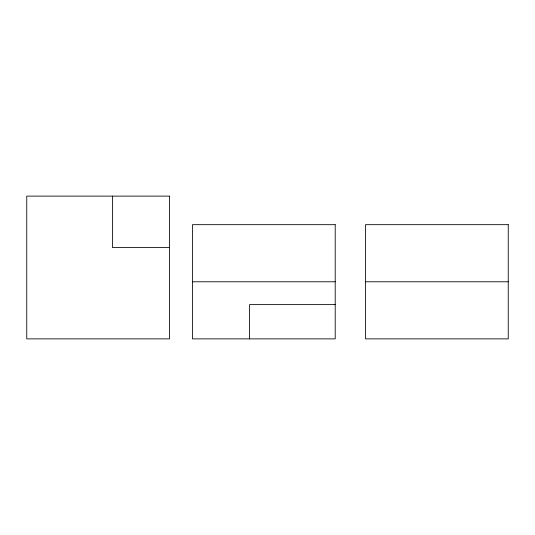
<?xml version="1.0" encoding="UTF-8"?>
<svg xmlns="http://www.w3.org/2000/svg" width="535" height="535" viewBox="0 0 535 535"><rect width="100%" height="100%" fill="white"/><g stroke="black" fill="none" stroke-linecap="round" stroke-linejoin="round"><path stroke-width="0.8" d="M169.501 247.518L112.397 247.518L112.397 196.124M192.46 281.778L335.211 281.778M365.499 281.778L508.25 281.778M335.211 304.616L249.564 304.616L249.564 338.876M169.501 196.124L26.75 196.124L26.75 338.876L169.501 338.876L169.501 196.124M335.211 224.673L192.46 224.673L192.46 338.876L335.211 338.876L335.211 224.673M508.25 224.673L365.499 224.673L365.499 338.876L508.25 338.876L508.25 224.673"/></g></svg>
